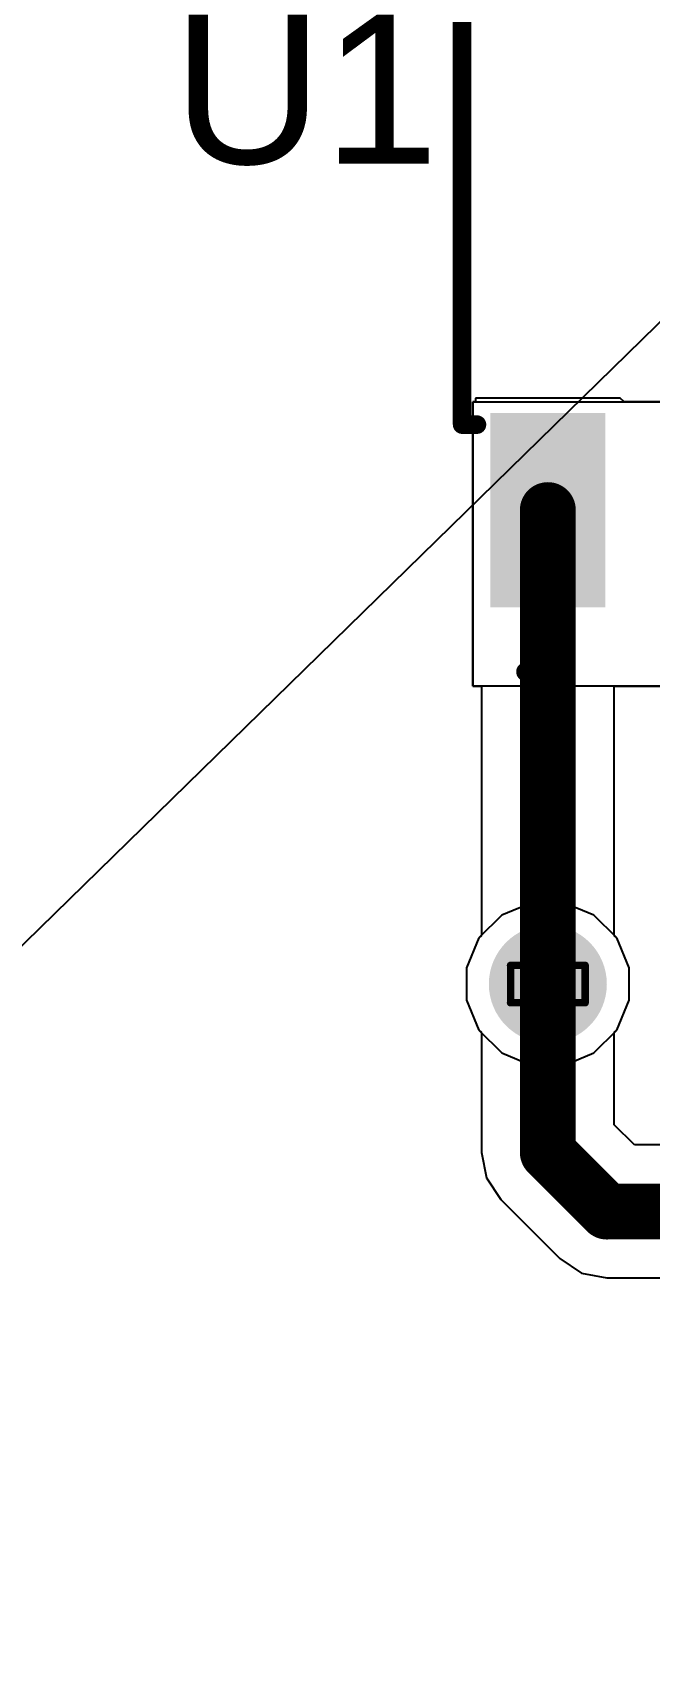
# Model space of a CAD drawing. Header units: inches. Extents: x -7 to 5163, y -3 to 5149.
# Drawn here: x 39.93 to 44.13, y 139.91 to 150.96 of the extents above; entities that cross this region are included whole.
import ezdxf

# ---------------------------------------------------------------- set-up
doc = ezdxf.new("R2010")
doc.units = ezdxf.units.IN
for name, color, linetype in [('Bottom Layer', 5, 'Continuous'), ('Bottom Solder', 6, 'Continuous'), ('Drill Drawing', 1, 'Continuous'), ('GND', 76, 'Continuous'), ('PWR', 16, 'Continuous'), ('Top Layer', 1, 'Continuous'), ('Top Overlay', 2, 'Continuous'), ('Top Paste', 8, 'Continuous'), ('Top Solder', 216, 'Continuous'), ('Via Holes', 16, 'Continuous')]:
    doc.layers.add(name, color=color, linetype=linetype)
doc.styles.add('Arial', font='', dxfattribs={"height": 0.2})
doc.styles.get('Arial').set_extended_font_data('Arial')

# ---------------------------------------------------------------- blocks, each defined once
blk = doc.blocks.new('10_VQFN_HR__3_3__4')
at = {"layer": 'Top Solder'}
blk.add_line((1.024, -0.475), (-5134.645, -5016.903), dxfattribs=at)
blk = doc.blocks.new('16_SOIC__0_154___3_90___W______7')
at = {"layer": 'Top Layer'}
for points in [[(-3.2, 4.735), (-2.08, 4.735), (-2.08, 4.155), (-3.2, 4.155)], [(2.08, 4.735), (3.2, 4.735), (3.2, 4.155), (2.08, 4.155)], [(-3.2, 3.465), (-2.08, 3.465), (-2.08, 2.885), (-3.2, 2.885)], [(2.08, 3.465), (3.2, 3.465), (3.2, 2.885), (2.08, 2.885)], [(-3.2, 2.195), (-2.08, 2.195), (-2.08, 1.615), (-3.2, 1.615)], [(2.08, 2.195), (3.2, 2.195), (3.2, 1.615), (2.08, 1.615)], [(-3.2, 0.925), (-2.08, 0.925), (-2.08, 0.345), (-3.2, 0.345)], [(2.08, 0.925), (3.2, 0.925), (3.2, 0.345), (2.08, 0.345)], [(-3.2, -0.345), (-2.08, -0.345), (-2.08, -0.925), (-3.2, -0.925)], [(2.08, -0.345), (3.2, -0.345), (3.2, -0.925), (2.08, -0.925)], [(-3.2, -1.615), (-2.08, -1.615), (-2.08, -2.195), (-3.2, -2.195)], [(2.08, -1.615), (3.2, -1.615), (3.2, -2.195), (2.08, -2.195)], [(-3.2, -2.885), (-2.08, -2.885), (-2.08, -3.465), (-3.2, -3.465)], [(2.08, -2.885), (3.2, -2.885), (3.2, -3.465), (2.08, -3.465)], [(-3.2, -4.155), (-2.08, -4.155), (-2.08, -4.735), (-3.2, -4.735)], [(2.08, -4.155), (3.2, -4.155), (3.2, -4.735), (2.08, -4.735)]]:
    blk.add_hatch(color=1, dxfattribs=at).paths.add_polyline_path(points)
at = {"layer": 'Top Paste'}
for points in [[(-3.2, 4.735), (-2.08, 4.735), (-2.08, 4.155), (-3.2, 4.155)], [(2.08, 4.735), (3.2, 4.735), (3.2, 4.155), (2.08, 4.155)], [(-3.2, 3.465), (-2.08, 3.465), (-2.08, 2.885), (-3.2, 2.885)], [(2.08, 3.465), (3.2, 3.465), (3.2, 2.885), (2.08, 2.885)], [(-3.2, 2.195), (-2.08, 2.195), (-2.08, 1.615), (-3.2, 1.615)], [(2.08, 2.195), (3.2, 2.195), (3.2, 1.615), (2.08, 1.615)], [(-3.2, 0.925), (-2.08, 0.925), (-2.08, 0.345), (-3.2, 0.345)], [(2.08, 0.925), (3.2, 0.925), (3.2, 0.345), (2.08, 0.345)], [(-3.2, -0.345), (-2.08, -0.345), (-2.08, -0.925), (-3.2, -0.925)], [(2.08, -0.345), (3.2, -0.345), (3.2, -0.925), (2.08, -0.925)], [(-3.2, -1.615), (-2.08, -1.615), (-2.08, -2.195), (-3.2, -2.195)], [(2.08, -1.615), (3.2, -1.615), (3.2, -2.195), (2.08, -2.195)], [(-3.2, -2.885), (-2.08, -2.885), (-2.08, -3.465), (-3.2, -3.465)], [(2.08, -2.885), (3.2, -2.885), (3.2, -3.465), (2.08, -3.465)], [(-3.2, -4.155), (-2.08, -4.155), (-2.08, -4.735), (-3.2, -4.735)], [(2.08, -4.155), (3.2, -4.155), (3.2, -4.735), (2.08, -4.735)]]:
    blk.add_hatch(color=8, dxfattribs=at).paths.add_polyline_path(points)
at = {"layer": 'Top Solder'}
for points in [[(-3.302, 4.837), (-1.978, 4.837), (-1.978, 4.053), (-3.302, 4.053)], [(1.978, 4.837), (3.302, 4.837), (3.302, 4.053), (1.978, 4.053)], [(-3.302, 3.567), (-1.978, 3.567), (-1.978, 2.783), (-3.302, 2.783)], [(1.978, 3.567), (3.302, 3.567), (3.302, 2.783), (1.978, 2.783)], [(-3.302, 2.297), (-1.978, 2.297), (-1.978, 1.513), (-3.302, 1.513)], [(1.978, 2.297), (3.302, 2.297), (3.302, 1.513), (1.978, 1.513)], [(-3.302, 1.027), (-1.978, 1.027), (-1.978, 0.243), (-3.302, 0.243)], [(1.978, 1.027), (3.302, 1.027), (3.302, 0.243), (1.978, 0.243)], [(-3.302, -0.243), (-1.978, -0.243), (-1.978, -1.027), (-3.302, -1.027)], [(1.978, -0.243), (3.302, -0.243), (3.302, -1.027), (1.978, -1.027)], [(-3.302, -1.513), (-1.978, -1.513), (-1.978, -2.297), (-3.302, -2.297)], [(1.978, -1.513), (3.302, -1.513), (3.302, -2.297), (1.978, -2.297)], [(-3.302, -2.783), (-1.978, -2.783), (-1.978, -3.567), (-3.302, -3.567)], [(1.978, -2.783), (3.302, -2.783), (3.302, -3.567), (1.978, -3.567)], [(-3.302, -4.053), (-1.978, -4.053), (-1.978, -4.837), (-3.302, -4.837)], [(1.978, -4.053), (3.302, -4.053), (3.302, -4.837), (1.978, -4.837)]]:
    blk.add_hatch(color=216, dxfattribs=at).paths.add_polyline_path(points)
at = {"layer": 'Top Overlay'}
for points in [[(-2.057, 5.029, 0.127, 0.127, 0), (2.042, 5.029, 0.127, 0.127, 0)], [(-2.057, 5.029, 0.127, 0.127, 0), (-2.057, 4.928, 0.127, 0.127, 0)], [(2.057, 5.029, 0.127, 0.127, 0), (2.057, 4.928, 0.127, 0.127, 0)], [(-3.741, 4.597, 0.127, 0.127, 0), (-3.614, 4.47, 0.127, 0.127, 0)], [(-3.741, 4.597, 0.127, 0.127, 0), (-3.741, 4.343, 0.127, 0.127, 0)], [(-3.614, 4.47, 0.127, 0.127, 0), (-3.741, 4.343, 0.127, 0.127, 0)], [(-2.057, -4.928, 0.127, 0.127, 0), (-2.057, -5.029, 0.127, 0.127, 0)], [(-2.057, -5.029, 0.127, 0.127, 0), (2.042, -5.029, 0.127, 0.127, 0)], [(2.057, -4.928, 0.127, 0.127, 0), (2.057, -5.029, 0.127, 0.127, 0)]]:
    blk.add_lwpolyline(points, format="xyseb", dxfattribs=at)
for points in [[(-2.089, 5.029, 0.0635, 0.0635, 1), (-2.026, 5.029, 0.0635, 0.0635, 1)], [(-2.089, 5.029, 0.0635, 0.0635, 1), (-2.026, 5.029, 0.0635, 0.0635, 1)], [(2.01, 5.029, 0.0635, 0.0635, 1), (2.073, 5.029, 0.0635, 0.0635, 1)], [(2.026, 5.029, 0.0635, 0.0635, 1), (2.089, 5.029, 0.0635, 0.0635, 1)], [(-2.089, 4.928, 0.0635, 0.0635, 1), (-2.026, 4.928, 0.0635, 0.0635, 1)], [(2.026, 4.928, 0.0635, 0.0635, 1), (2.089, 4.928, 0.0635, 0.0635, 1)], [(-3.773, 4.597, 0.0635, 0.0635, 1), (-3.709, 4.597, 0.0635, 0.0635, 1)], [(-3.773, 4.597, 0.0635, 0.0635, 1), (-3.709, 4.597, 0.0635, 0.0635, 1)], [(-3.646, 4.47, 0.0635, 0.0635, 1), (-3.582, 4.47, 0.0635, 0.0635, 1)], [(-3.646, 4.47, 0.0635, 0.0635, 1), (-3.582, 4.47, 0.0635, 0.0635, 1)], [(-3.773, 4.343, 0.0635, 0.0635, 1), (-3.709, 4.343, 0.0635, 0.0635, 1)], [(-3.773, 4.343, 0.0635, 0.0635, 1), (-3.709, 4.343, 0.0635, 0.0635, 1)], [(-2.089, -4.928, 0.0635, 0.0635, 1), (-2.026, -4.928, 0.0635, 0.0635, 1)], [(-2.089, -5.029, 0.0635, 0.0635, 1), (-2.026, -5.029, 0.0635, 0.0635, 1)], [(-2.089, -5.029, 0.0635, 0.0635, 1), (-2.026, -5.029, 0.0635, 0.0635, 1)], [(2.01, -5.029, 0.0635, 0.0635, 1), (2.073, -5.029, 0.0635, 0.0635, 1)], [(2.026, -4.928, 0.0635, 0.0635, 1), (2.089, -4.928, 0.0635, 0.0635, 1)], [(2.026, -5.029, 0.0635, 0.0635, 1), (2.089, -5.029, 0.0635, 0.0635, 1)]]:
    blk.add_lwpolyline(points, format="xyseb", close=True, dxfattribs=at)

msp = doc.modelspace()

# ---------------------------------------------------------------- hatches: boundary and pattern name
at = {"layer": 'Bottom Layer'}
h = msp.add_hatch(color=5, dxfattribs=at)
edge = h.paths.add_edge_path()
edge.add_arc((43.438, 144.475), 0.3, 0, 360)
at = {"layer": 'Bottom Solder'}
h = msp.add_hatch(color=6, dxfattribs=at)
edge = h.paths.add_edge_path()
edge.add_arc((43.438, 144.475), 0.402, 0, 360)
at = {"layer": 'GND'}
h = msp.add_hatch(color=76, dxfattribs=at)
edge = h.paths.add_edge_path()
edge.add_arc((43.438, 144.475), 0.3, 0, 360)
at = {"layer": 'PWR'}
h = msp.add_hatch(color=16, dxfattribs=at)
edge = h.paths.add_edge_path()
edge.add_arc((43.438, 144.475), 0.3, 0, 360)
at = {"layer": 'Top Layer'}
h = msp.add_hatch(color=1, dxfattribs=at)
edge = h.paths.add_edge_path()
edge.add_arc((43.438, 144.475), 0.3, 0, 360)
at = {"layer": 'Top Solder'}
h = msp.add_hatch(color=216, dxfattribs=at)
edge = h.paths.add_edge_path()
edge.add_arc((43.438, 144.475), 0.402, 0, 360)
at = {"layer": 'Via Holes'}
h = msp.add_hatch(color=7, dxfattribs=at)
edge = h.paths.add_edge_path()
edge.add_arc((43.438, 144.475), 0.15, 0, 360)

# ---------------------------------------------------------------- linework, layer by layer
at = {"layer": 'Bottom Layer'}
for p, q in [((43.328, 145.029), (43.124, 144.945)), ((43.548, 145.029), (43.328, 145.029)), ((43.752, 144.945), (43.548, 145.029)), ((43.124, 144.945), (42.968, 144.789)), ((43.908, 144.789), (43.752, 144.945)), ((42.968, 144.789), (42.884, 144.585)), ((43.992, 144.585), (43.908, 144.789)), ((42.884, 144.585), (42.884, 144.365)), ((43.992, 144.365), (43.992, 144.585)), ((42.884, 144.365), (42.968, 144.161)), ((43.908, 144.161), (43.992, 144.365)), ((42.968, 144.161), (42.985, 144.145)), ((42.985, 144.145), (42.985, 143.328)), ((43.891, 144.145), (43.908, 144.161)), ((43.891, 143.516), (43.891, 144.145)), ((44.028, 143.379), (43.891, 143.516)), ((42.985, 143.328), (43.019, 143.155)), ((51.122, 143.379), (44.028, 143.379)), ((43.019, 143.155), (43.117, 143.008)), ((43.117, 143.008), (43.52, 142.605)), ((43.52, 142.605), (43.667, 142.507)), ((43.667, 142.507), (43.84, 142.473)), ((43.84, 142.473), (43.84, 142.473)), ((43.84, 142.473), (51.31, 142.473))]:
    msp.add_line(p, q, dxfattribs=at)
for points in [[(43.438, 143.328, 0.381, 0.381, 0), (43.438, 144.475, 0.381, 0.381, 0)], [(43.438, 143.328, 0.381, 0.381, 0), (43.84, 142.926, 0.381, 0.381, 0)], [(43.84, 142.926, 0.381, 0.381, 0), (51.31, 142.926, 0.381, 0.381, 0)]]:
    msp.add_lwpolyline(points, format="xyseb", dxfattribs=at)
for points in [[(43.343, 144.475, 0.191, 0.191, 1), (43.533, 144.475, 0.191, 0.191, 1)], [(43.343, 143.328, 0.191, 0.191, 1), (43.533, 143.328, 0.191, 0.191, 1)], [(43.343, 143.328, 0.191, 0.191, 1), (43.533, 143.328, 0.191, 0.191, 1)], [(43.745, 142.926, 0.191, 0.191, 1), (43.936, 142.926, 0.191, 0.191, 1)], [(43.745, 142.926, 0.191, 0.191, 1), (43.936, 142.926, 0.191, 0.191, 1)]]:
    msp.add_lwpolyline(points, format="xyseb", close=True, dxfattribs=at)
at = {"layer": 'Drill Drawing'}
for points in [[(43.311, 144.602, 0.0508, 0.0508, 0), (43.311, 144.729, 0.0508, 0.0508, 0)], [(43.311, 144.729, 0.0508, 0.0508, 0), (43.565, 144.729, 0.0508, 0.0508, 0)], [(43.565, 144.602, 0.0508, 0.0508, 0), (43.565, 144.729, 0.0508, 0.0508, 0)], [(43.184, 144.348, 0.0508, 0.0508, 0), (43.184, 144.602, 0.0508, 0.0508, 0)], [(43.184, 144.602, 0.0508, 0.0508, 0), (43.311, 144.602, 0.0508, 0.0508, 0)], [(43.362, 144.551, 0.0508, 0.0508, 0), (43.362, 144.628, 0.0508, 0.0508, 0)], [(43.362, 144.628, 0.0508, 0.0508, 0), (43.514, 144.628, 0.0508, 0.0508, 0)], [(43.514, 144.551, 0.0508, 0.0508, 0), (43.514, 144.628, 0.0508, 0.0508, 0)], [(43.565, 144.602, 0.0508, 0.0508, 0), (43.692, 144.602, 0.0508, 0.0508, 0)], [(43.692, 144.348, 0.0508, 0.0508, 0), (43.692, 144.602, 0.0508, 0.0508, 0)], [(43.285, 144.399, 0.0508, 0.0508, 0), (43.285, 144.551, 0.0508, 0.0508, 0)], [(43.285, 144.551, 0.0508, 0.0508, 0), (43.362, 144.551, 0.0508, 0.0508, 0)], [(43.514, 144.551, 0.0508, 0.0508, 0), (43.59, 144.551, 0.0508, 0.0508, 0)], [(43.59, 144.399, 0.0508, 0.0508, 0), (43.59, 144.551, 0.0508, 0.0508, 0)], [(43.285, 144.399, 0.0508, 0.0508, 0), (43.362, 144.399, 0.0508, 0.0508, 0)], [(43.362, 144.323, 0.0508, 0.0508, 0), (43.362, 144.399, 0.0508, 0.0508, 0)], [(43.514, 144.399, 0.0508, 0.0508, 0), (43.59, 144.399, 0.0508, 0.0508, 0)], [(43.514, 144.323, 0.0508, 0.0508, 0), (43.514, 144.399, 0.0508, 0.0508, 0)], [(43.184, 144.348, 0.0508, 0.0508, 0), (43.311, 144.348, 0.0508, 0.0508, 0)], [(43.311, 144.221, 0.0508, 0.0508, 0), (43.311, 144.348, 0.0508, 0.0508, 0)], [(43.362, 144.323, 0.0508, 0.0508, 0), (43.514, 144.323, 0.0508, 0.0508, 0)], [(43.565, 144.348, 0.0508, 0.0508, 0), (43.692, 144.348, 0.0508, 0.0508, 0)], [(43.565, 144.221, 0.0508, 0.0508, 0), (43.565, 144.348, 0.0508, 0.0508, 0)], [(43.311, 144.221, 0.0508, 0.0508, 0), (43.565, 144.221, 0.0508, 0.0508, 0)]]:
    msp.add_lwpolyline(points, format="xyseb", dxfattribs=at)
for points in [[(43.298, 144.729, 0.0254, 0.0254, 1), (43.324, 144.729, 0.0254, 0.0254, 1)], [(43.298, 144.729, 0.0254, 0.0254, 1), (43.324, 144.729, 0.0254, 0.0254, 1)], [(43.552, 144.729, 0.0254, 0.0254, 1), (43.578, 144.729, 0.0254, 0.0254, 1)], [(43.552, 144.729, 0.0254, 0.0254, 1), (43.578, 144.729, 0.0254, 0.0254, 1)], [(43.171, 144.602, 0.0254, 0.0254, 1), (43.197, 144.602, 0.0254, 0.0254, 1)], [(43.171, 144.602, 0.0254, 0.0254, 1), (43.197, 144.602, 0.0254, 0.0254, 1)], [(43.298, 144.602, 0.0254, 0.0254, 1), (43.324, 144.602, 0.0254, 0.0254, 1)], [(43.298, 144.602, 0.0254, 0.0254, 1), (43.324, 144.602, 0.0254, 0.0254, 1)], [(43.349, 144.628, 0.0254, 0.0254, 1), (43.374, 144.628, 0.0254, 0.0254, 1)], [(43.349, 144.628, 0.0254, 0.0254, 1), (43.374, 144.628, 0.0254, 0.0254, 1)], [(43.501, 144.628, 0.0254, 0.0254, 1), (43.527, 144.628, 0.0254, 0.0254, 1)], [(43.501, 144.628, 0.0254, 0.0254, 1), (43.527, 144.628, 0.0254, 0.0254, 1)], [(43.552, 144.602, 0.0254, 0.0254, 1), (43.578, 144.602, 0.0254, 0.0254, 1)], [(43.552, 144.602, 0.0254, 0.0254, 1), (43.578, 144.602, 0.0254, 0.0254, 1)], [(43.679, 144.602, 0.0254, 0.0254, 1), (43.705, 144.602, 0.0254, 0.0254, 1)], [(43.679, 144.602, 0.0254, 0.0254, 1), (43.705, 144.602, 0.0254, 0.0254, 1)], [(43.273, 144.551, 0.0254, 0.0254, 1), (43.298, 144.551, 0.0254, 0.0254, 1)], [(43.273, 144.551, 0.0254, 0.0254, 1), (43.298, 144.551, 0.0254, 0.0254, 1)], [(43.349, 144.551, 0.0254, 0.0254, 1), (43.374, 144.551, 0.0254, 0.0254, 1)], [(43.349, 144.551, 0.0254, 0.0254, 1), (43.374, 144.551, 0.0254, 0.0254, 1)], [(43.501, 144.551, 0.0254, 0.0254, 1), (43.527, 144.551, 0.0254, 0.0254, 1)], [(43.501, 144.551, 0.0254, 0.0254, 1), (43.527, 144.551, 0.0254, 0.0254, 1)], [(43.578, 144.551, 0.0254, 0.0254, 1), (43.603, 144.551, 0.0254, 0.0254, 1)], [(43.578, 144.551, 0.0254, 0.0254, 1), (43.603, 144.551, 0.0254, 0.0254, 1)], [(43.273, 144.399, 0.0254, 0.0254, 1), (43.298, 144.399, 0.0254, 0.0254, 1)], [(43.273, 144.399, 0.0254, 0.0254, 1), (43.298, 144.399, 0.0254, 0.0254, 1)], [(43.349, 144.399, 0.0254, 0.0254, 1), (43.374, 144.399, 0.0254, 0.0254, 1)], [(43.349, 144.399, 0.0254, 0.0254, 1), (43.374, 144.399, 0.0254, 0.0254, 1)], [(43.501, 144.399, 0.0254, 0.0254, 1), (43.527, 144.399, 0.0254, 0.0254, 1)], [(43.501, 144.399, 0.0254, 0.0254, 1), (43.527, 144.399, 0.0254, 0.0254, 1)], [(43.578, 144.399, 0.0254, 0.0254, 1), (43.603, 144.399, 0.0254, 0.0254, 1)], [(43.578, 144.399, 0.0254, 0.0254, 1), (43.603, 144.399, 0.0254, 0.0254, 1)], [(43.171, 144.348, 0.0254, 0.0254, 1), (43.197, 144.348, 0.0254, 0.0254, 1)], [(43.171, 144.348, 0.0254, 0.0254, 1), (43.197, 144.348, 0.0254, 0.0254, 1)], [(43.298, 144.348, 0.0254, 0.0254, 1), (43.324, 144.348, 0.0254, 0.0254, 1)], [(43.298, 144.348, 0.0254, 0.0254, 1), (43.324, 144.348, 0.0254, 0.0254, 1)], [(43.349, 144.323, 0.0254, 0.0254, 1), (43.374, 144.323, 0.0254, 0.0254, 1)], [(43.349, 144.323, 0.0254, 0.0254, 1), (43.374, 144.323, 0.0254, 0.0254, 1)], [(43.501, 144.323, 0.0254, 0.0254, 1), (43.527, 144.323, 0.0254, 0.0254, 1)], [(43.501, 144.323, 0.0254, 0.0254, 1), (43.527, 144.323, 0.0254, 0.0254, 1)], [(43.552, 144.348, 0.0254, 0.0254, 1), (43.578, 144.348, 0.0254, 0.0254, 1)], [(43.552, 144.348, 0.0254, 0.0254, 1), (43.578, 144.348, 0.0254, 0.0254, 1)], [(43.679, 144.348, 0.0254, 0.0254, 1), (43.705, 144.348, 0.0254, 0.0254, 1)], [(43.679, 144.348, 0.0254, 0.0254, 1), (43.705, 144.348, 0.0254, 0.0254, 1)], [(43.298, 144.221, 0.0254, 0.0254, 1), (43.324, 144.221, 0.0254, 0.0254, 1)], [(43.298, 144.221, 0.0254, 0.0254, 1), (43.324, 144.221, 0.0254, 0.0254, 1)], [(43.552, 144.221, 0.0254, 0.0254, 1), (43.578, 144.221, 0.0254, 0.0254, 1)], [(43.552, 144.221, 0.0254, 0.0254, 1), (43.578, 144.221, 0.0254, 0.0254, 1)]]:
    msp.add_lwpolyline(points, format="xyseb", close=True, dxfattribs=at)
at = {"layer": 'GND'}
for p, q in [((43.328, 145.029), (43.124, 144.945)), ((43.548, 145.029), (43.328, 145.029)), ((43.752, 144.945), (43.548, 145.029)), ((43.124, 144.945), (42.968, 144.789)), ((43.908, 144.789), (43.752, 144.945)), ((42.968, 144.789), (42.884, 144.585)), ((43.992, 144.585), (43.908, 144.789)), ((42.884, 144.585), (42.884, 144.365)), ((43.992, 144.365), (43.992, 144.585)), ((42.884, 144.365), (42.968, 144.161)), ((43.908, 144.161), (43.992, 144.365)), ((42.968, 144.161), (43.124, 144.006)), ((43.752, 144.006), (43.908, 144.161)), ((43.124, 144.006), (43.328, 143.921)), ((43.548, 143.921), (43.752, 144.006)), ((43.328, 143.921), (43.548, 143.921))]:
    msp.add_line(p, q, dxfattribs=at)
at = {"layer": 'PWR'}
for p, q in [((43.328, 145.029), (43.124, 144.945)), ((43.548, 145.029), (43.328, 145.029)), ((43.752, 144.945), (43.548, 145.029)), ((43.124, 144.945), (42.968, 144.789)), ((43.908, 144.789), (43.752, 144.945)), ((42.968, 144.789), (42.884, 144.585)), ((43.992, 144.585), (43.908, 144.789)), ((42.884, 144.585), (42.884, 144.365)), ((43.992, 144.365), (43.992, 144.585)), ((42.884, 144.365), (42.968, 144.161)), ((43.908, 144.161), (43.992, 144.365)), ((42.968, 144.161), (43.124, 144.006)), ((43.752, 144.006), (43.908, 144.161)), ((43.124, 144.006), (43.328, 143.921)), ((43.548, 143.921), (43.752, 144.006)), ((43.328, 143.921), (43.548, 143.921))]:
    msp.add_line(p, q, dxfattribs=at)
at = {"layer": 'Top Layer'}
for p, q in [((42.926, 146.505), (42.926, 148.44)), ((42.926, 148.44), (51.534, 148.44)), ((42.945, 148.44), (42.926, 148.44)), ((42.926, 148.44), (42.926, 146.505)), ((43.931, 148.466), (42.945, 148.466)), ((42.945, 148.466), (42.945, 148.44)), ((43.957, 148.44), (43.931, 148.466)), ((43.931, 148.466), (43.931, 148.466)), ((44.215, 148.44), (43.957, 148.44)), ((51.534, 146.505), (42.926, 146.505)), ((42.926, 146.505), (42.985, 146.505)), ((42.985, 146.505), (42.985, 144.805)), ((43.891, 144.805), (43.891, 146.505)), ((43.891, 146.505), (44.255, 146.505)), ((42.968, 144.789), (42.884, 144.585)), ((42.985, 144.805), (42.968, 144.789)), ((43.908, 144.789), (43.891, 144.805)), ((43.992, 144.585), (43.908, 144.789)), ((42.884, 144.585), (42.884, 144.365)), ((43.992, 144.365), (43.992, 144.585)), ((42.884, 144.365), (42.968, 144.161)), ((43.908, 144.161), (43.992, 144.365)), ((42.968, 144.161), (43.124, 144.006)), ((43.752, 144.006), (43.908, 144.161)), ((43.124, 144.006), (43.328, 143.921)), ((43.548, 143.921), (43.752, 144.006)), ((43.328, 143.921), (43.548, 143.921))]:
    msp.add_line(p, q, dxfattribs=at)
msp.add_lwpolyline([(43.438, 144.475, 0.381, 0.381, 0), (43.438, 147.703, 0.381, 0.381, 0)], format="xyseb", dxfattribs=at)
for points in [[(43.343, 147.703, 0.191, 0.191, 1), (43.533, 147.703, 0.191, 0.191, 1)], [(43.343, 144.475, 0.191, 0.191, 1), (43.533, 144.475, 0.191, 0.191, 1)]]:
    msp.add_lwpolyline(points, format="xyseb", close=True, dxfattribs=at)

# ---------------------------------------------------------------- block references
for name, p, rotation in [('10_VQFN_HR__3_3__4', (28.128, 131.809), 180), ('16_SOIC__0_154___3_90___W______7', (47.883, 150.343), 90)]:
    msp.add_blockref(name, p, dxfattribs=dict(rotation=rotation))

# ---------------------------------------------------------------- texts
at = {"layer": 'Top Overlay', "style": 'Arial'}
msp.add_text('U1', height=1.016, dxfattribs=at).set_placement((40.881, 150.062))

doc.saveas('drawing.dxf')
